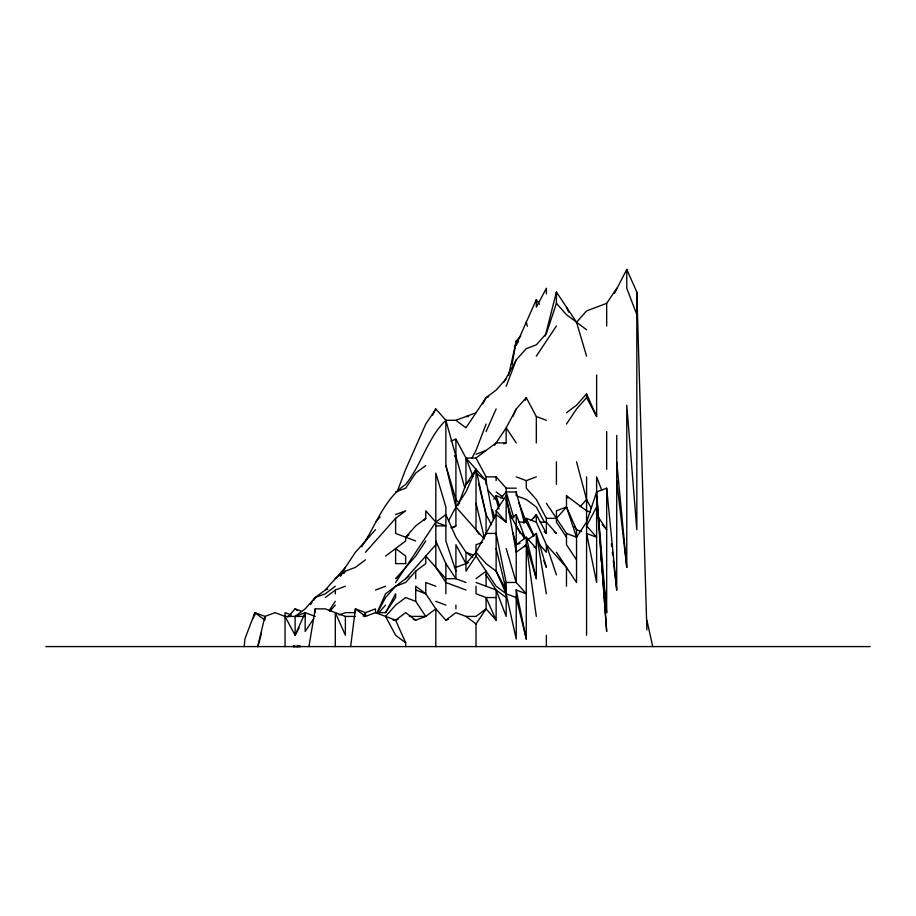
<?xml version="1.0" encoding="UTF-8"?>
<svg xmlns="http://www.w3.org/2000/svg" width="916" height="916" viewBox="0 0 916 916"><rect width="100%" height="100%" fill="white"/><g stroke="black" fill="none" stroke-linecap="round" stroke-linejoin="round"><path stroke-width="1.37" d="M244.217 646.593L244.858 639.047L254.911 612.644L264.964 616.411L275.018 612.644L285.059 616.411L305.165 616.411M350.633 646.593L355.419 608.865L365.473 612.644L375.514 608.865L375.514 612.644L395.62 620.189L398.128 619.239M308.932 646.593L315.219 608.865L325.272 608.865L345.366 616.411L355.419 616.411M512.055 364.534L516.223 341.073L520.792 335.932M508.609 375.365L516.223 341.073L516.223 345.321M257.659 646.593L264.964 616.411L264.964 620.189M586.572 356.164L576.53 322.214L556.424 292.044L545.26 336.046M253.469 618.071L254.911 612.644L263.842 619.353M257.934 646.593L261.449 633.391M364.385 616.72L365.473 612.644L363.148 616.125M556.424 292.044L556.424 303.356L546.371 333.527L536.329 344.851L526.276 348.618L516.223 359.931L503.857 382.27M616.731 435.375L616.731 590.007L606.678 488.171L596.625 491.949L586.572 522.12L576.53 537.211L566.477 533.433L546.371 503.262M397.132 491.755L405.674 469.313L425.768 424.051L435.821 408.971L445.874 420.284L464.767 487.873M486.075 424.051L476.022 450.454L472.003 458M457.931 505.529L465.969 484.404L476.022 469.313L486.075 514.574L486.075 534.383M506.17 386.334L516.223 359.931M525.269 400.292L526.276 397.647L536.329 416.505L536.329 442.909M377.197 612.644L385.567 593.786L409.017 576.187M539.421 304.226L536.329 299.589L516.223 344.851L518.548 341.37M486.075 431.596L496.129 408.971M512.868 416.505L516.223 408.971L526.276 397.647M484.392 537.211L486.075 533.433L496.129 533.433L506.17 582.473L506.17 616.411L496.129 590.007L486.075 574.927M614.499 293.303L626.773 269.407L636.826 292.044L646.879 629.91M299.372 646.295L300.94 646.467L297.07 646.444L297.757 646.032M299.131 627.735L295.112 635.269L285.059 616.411M313.879 600.072L315.219 597.553L325.272 590.007L345.366 567.382L355.419 552.291L375.514 529.666M340.672 576.187L345.366 567.382M365.473 540.978C377.083 521.227 386.174 497.617 405.674 484.404C421.669 464.607 427.371 438.1 445.874 420.284L455.916 420.284L476.022 412.738M432.466 415.257L435.821 408.971M482.721 403.933L486.075 397.647L496.129 390.113L506.17 378.789M377.529 612.644L385.567 597.553L395.62 586.24L405.674 582.473L415.715 571.149L425.768 563.615L425.768 556.069L445.874 578.694L455.916 578.694L465.969 582.473M385.567 612.644L395.62 593.786L395.62 597.553L385.567 612.644L375.514 612.644L365.473 616.411L355.419 608.865L355.419 612.644L345.366 612.644L339.08 615.002M448.554 520.861L455.916 507.029L465.969 491.949L476.022 469.313L476.022 529.666L479.114 534.303M516.223 408.971L506.17 427.829L494.571 445.233M435.821 540.978L445.874 563.615L455.916 578.694L455.916 544.745L465.969 563.615L476.022 552.291L496.129 514.574L506.17 522.12L506.17 488.171L496.129 476.858L486.075 476.858L476.022 458L465.969 458L455.916 439.142L450.901 441.031M586.572 635.269L586.572 525.887L596.625 507.029M310.581 604.514L312.127 602.201M313.673 599.877L315.219 597.553L325.272 593.786L335.313 586.24M313.673 618.735L305.165 631.502L305.165 612.644L295.112 616.411L295.112 635.269L305.165 612.644L315.219 616.411M343.821 573.473L345.366 571.149L355.419 567.382L365.473 559.836M361.602 546.783L368.564 536.341M329.13 610.617L335.313 601.331M536.329 356.164L556.424 325.993M395.62 582.473L435.821 522.12L445.874 514.574L455.916 537.211L465.969 552.291L472.667 557.329M425.768 540.978L415.715 556.069L395.62 578.694L398.964 576.187M606.678 325.993L606.678 303.356L616.731 288.265M493.804 499.197L496.129 495.716L503.663 498.544M506.17 548.524L516.223 582.473L526.276 593.786L516.223 590.007L516.223 639.047L506.17 593.786L496.129 571.149L496.129 510.807L506.17 495.716L516.223 552.291L526.276 544.745L536.329 578.694L536.329 533.433L527.387 540.142M482.308 542.398L476.022 544.745L476.022 556.069L465.969 571.149L465.969 552.291L473.515 555.119M566.477 424.051L576.53 408.971L586.572 397.647L586.572 393.88L576.53 405.193L566.477 412.738M523.185 522.99L526.276 518.353L536.329 522.12L546.371 544.745L556.424 574.927M534.005 518.055L536.329 514.574L546.371 533.433L546.371 518.353L536.329 499.495L526.276 488.171L526.276 480.625L516.223 476.858M476.022 646.593L476.022 623.956L486.075 608.865L486.075 597.553L476.022 593.786L476.022 586.24M287.807 617.098L295.112 608.865L301.398 611.224M375.514 522.12L380.083 516.979M315.219 597.553L305.165 608.865L295.112 616.411M365.473 552.291L395.62 518.353L405.674 510.807L395.62 514.574M576.53 322.214L586.572 310.902L606.678 303.356M329.84 611.27L335.313 605.098M385.567 556.069L405.674 540.978L405.674 537.211L415.715 525.887L425.768 518.353L425.768 510.807L435.821 522.12L445.874 525.887L435.821 525.887M423.948 520.403L425.768 518.353M469.622 480.293L465.969 484.404L465.969 458L486.075 480.625L493.484 519.544M405.674 578.694L435.821 544.745M378.262 613.331L385.567 605.098M500.697 498.121L506.17 491.949L516.223 491.949L524.479 522.933M530.845 520.746L536.329 514.574L536.329 522.12M524.444 546.806L526.276 544.745L536.329 616.411M580.183 506.685L586.572 499.495L576.53 461.767M425.768 465.546L415.715 473.091L405.674 488.171L395.62 491.949M476.022 458L496.129 442.909L506.17 442.909L506.17 427.829L516.223 442.909M335.313 578.694L345.366 571.149M325.272 597.553L335.313 590.007L345.366 586.24M405.674 537.211L409.017 534.692M453.683 527.57L455.916 525.887L455.916 439.142M511.758 517.929L516.223 514.574L525.269 538.333M393.101 620.189L395.62 620.189L405.674 612.644L415.715 620.189L425.768 616.411L435.821 608.865L445.874 620.189L448.382 619.239M512.994 532.631L516.223 544.745L526.276 537.211L536.329 548.524L534.097 546.841M476.022 578.694L486.075 571.149L486.075 586.24M445.874 620.189L455.916 612.644L465.969 616.411L476.022 623.956M488.583 396.708L486.075 397.647L465.969 427.829L455.916 420.284M476.022 454.233L486.075 450.454M503.663 443.859L506.17 442.909M526.276 480.625L536.329 476.858M450.901 527.776L455.916 525.887M325.272 590.007L327.779 589.068M375.514 590.007L385.567 586.24M455.916 567.382L468.488 562.664M516.223 544.745L519.99 543.337M294.746 646.536L293.028 646.387L297.379 646.524L293.028 646.387L294.116 646.513M299.979 646.444L297.517 646.467M465.969 416.505L468.488 416.505M506.17 488.171L516.223 488.171M546.371 518.353L556.424 518.353L566.477 507.029L576.53 529.666L576.53 582.473L556.424 552.291M518.731 522.12L526.276 522.12L533.65 535.952M540.096 522.12L546.371 522.12L556.424 533.433L554.191 531.761M506.17 582.473L516.223 582.473L516.223 514.574M496.129 597.553L486.075 597.553L496.129 620.189L496.129 590.007L476.022 582.473M409.441 616.411L425.768 616.411L415.715 601.331L415.715 586.24L425.768 593.786L435.821 608.865L435.821 646.593M465.969 616.411L476.022 616.411L486.075 608.865L496.129 620.189M45.8 646.593L870.2 646.593M297.07 646.444L298.261 646.49M536.329 416.505L546.371 420.284M590.351 512.216L586.572 510.807L566.477 495.716L566.477 507.842M517.483 496.186L526.276 499.495L536.329 507.029L544.367 522.12M581.557 531.555L576.53 529.666L574.206 526.185M415.715 540.978L395.62 533.433L395.62 518.353M465.969 590.007L445.874 582.473L435.821 567.382L435.821 473.091L445.874 507.029L445.874 540.978L455.916 571.149M435.821 586.24L425.768 582.473L425.768 593.786L415.715 590.007M435.821 601.331L445.874 605.098M415.715 601.331L405.674 597.553L395.62 605.098L385.567 616.411L395.62 635.269L405.674 642.814L405.674 646.593M413.208 619.239L415.715 620.189M291.345 615.002L285.059 612.644L285.059 646.593M586.572 329.76L566.477 314.669L556.424 303.356M477.144 473.927L486.075 480.625M496.129 491.949L502.827 496.976M544.138 531.761L546.371 533.433M496.129 590.007L506.17 597.553M295.112 608.865L297.345 610.548M602.11 524.524L606.678 529.666L597.404 515.742M586.572 525.887L596.625 537.211L586.572 533.433L596.625 582.473L596.625 476.858L601.652 490.06M539.066 544.07L546.371 552.291L546.371 544.745L566.477 567.382L566.477 586.24M487.896 490.232L496.129 499.495L498.934 508.998M496.129 510.807L506.17 522.12M459.58 503.605L455.916 499.495L445.874 465.546L445.874 420.284M484.243 538.917L455.916 507.029L445.874 465.546M476.022 552.291L486.075 563.615L496.129 571.149L506.17 590.007L496.129 548.524M566.477 495.716L568.023 498.041M566.477 537.211L556.424 522.12L556.424 510.807L566.477 507.029L576.53 537.211M576.53 559.836L566.477 544.745L566.477 533.433M516.223 525.887L524.731 538.654M454.37 455.676L455.916 458M476.022 556.069L496.129 586.24L506.17 593.786L516.223 597.553L526.276 639.047L526.276 537.211L536.329 578.694M586.572 397.647L596.625 416.505L596.625 375.022M586.572 499.495L591.267 508.288M522.257 533.433L524.937 538.459M508.849 512.067L520.242 533.433M491.434 524.639L486.075 514.574L478.702 484.152M566.477 307.135L568.71 312.161M586.572 393.88L596.625 416.505M534.097 535.952L526.276 518.353L526.276 522.12M395.62 620.189L405.674 642.814M636.826 314.669L626.773 288.265L626.773 269.407M543.864 560.775L546.371 567.382L536.329 533.433L546.371 593.786M518.731 502.323L525.269 519.475M465.969 458L473.011 476.48M499.621 506.216L496.129 495.716L496.129 499.495M506.17 491.949L513.807 517.746M506.17 499.495L511.804 518.502M492.51 509.903L494.514 516.693M526.276 322.214L527.353 326.256M476.022 503.262L484.392 537.841M646.879 620.189L652.742 646.593M516.223 590.007L526.276 639.047M616.731 480.625L626.773 567.382L626.773 405.193L636.826 529.666L636.826 292.044M611.384 543.841L611.705 546.634M612.346 552.234L612.678 555.027M613.319 560.626L616.731 590.007M600.999 557.214L601.434 561.474M602.304 570.004L606.678 612.644L606.678 488.171M616.731 461.767L626.773 567.382M606.678 612.644L596.751 497.148L606.678 631.502L596.625 491.949M606.678 431.596L606.678 469.313M586.572 476.858L586.572 524.948M556.424 461.767L556.424 484.404M546.371 293.83L546.371 288.265L536.329 307.135L536.329 299.589M546.371 635.269L546.371 646.593M516.223 491.949L516.223 495.716M496.129 476.858L496.129 480.625M486.075 476.858L486.075 484.404M455.916 605.098L455.916 608.865M445.874 563.615L445.874 593.786M415.715 571.149L415.715 578.694M365.473 612.644L365.473 616.411M345.366 616.411L345.366 635.269L335.313 612.644L335.313 646.593M335.313 590.007L335.313 593.786M315.219 608.865L315.219 612.644M254.911 612.644L254.911 615.151M405.674 563.615L395.62 563.615L395.62 548.524L405.674 556.069L405.674 563.615"/></g></svg>
